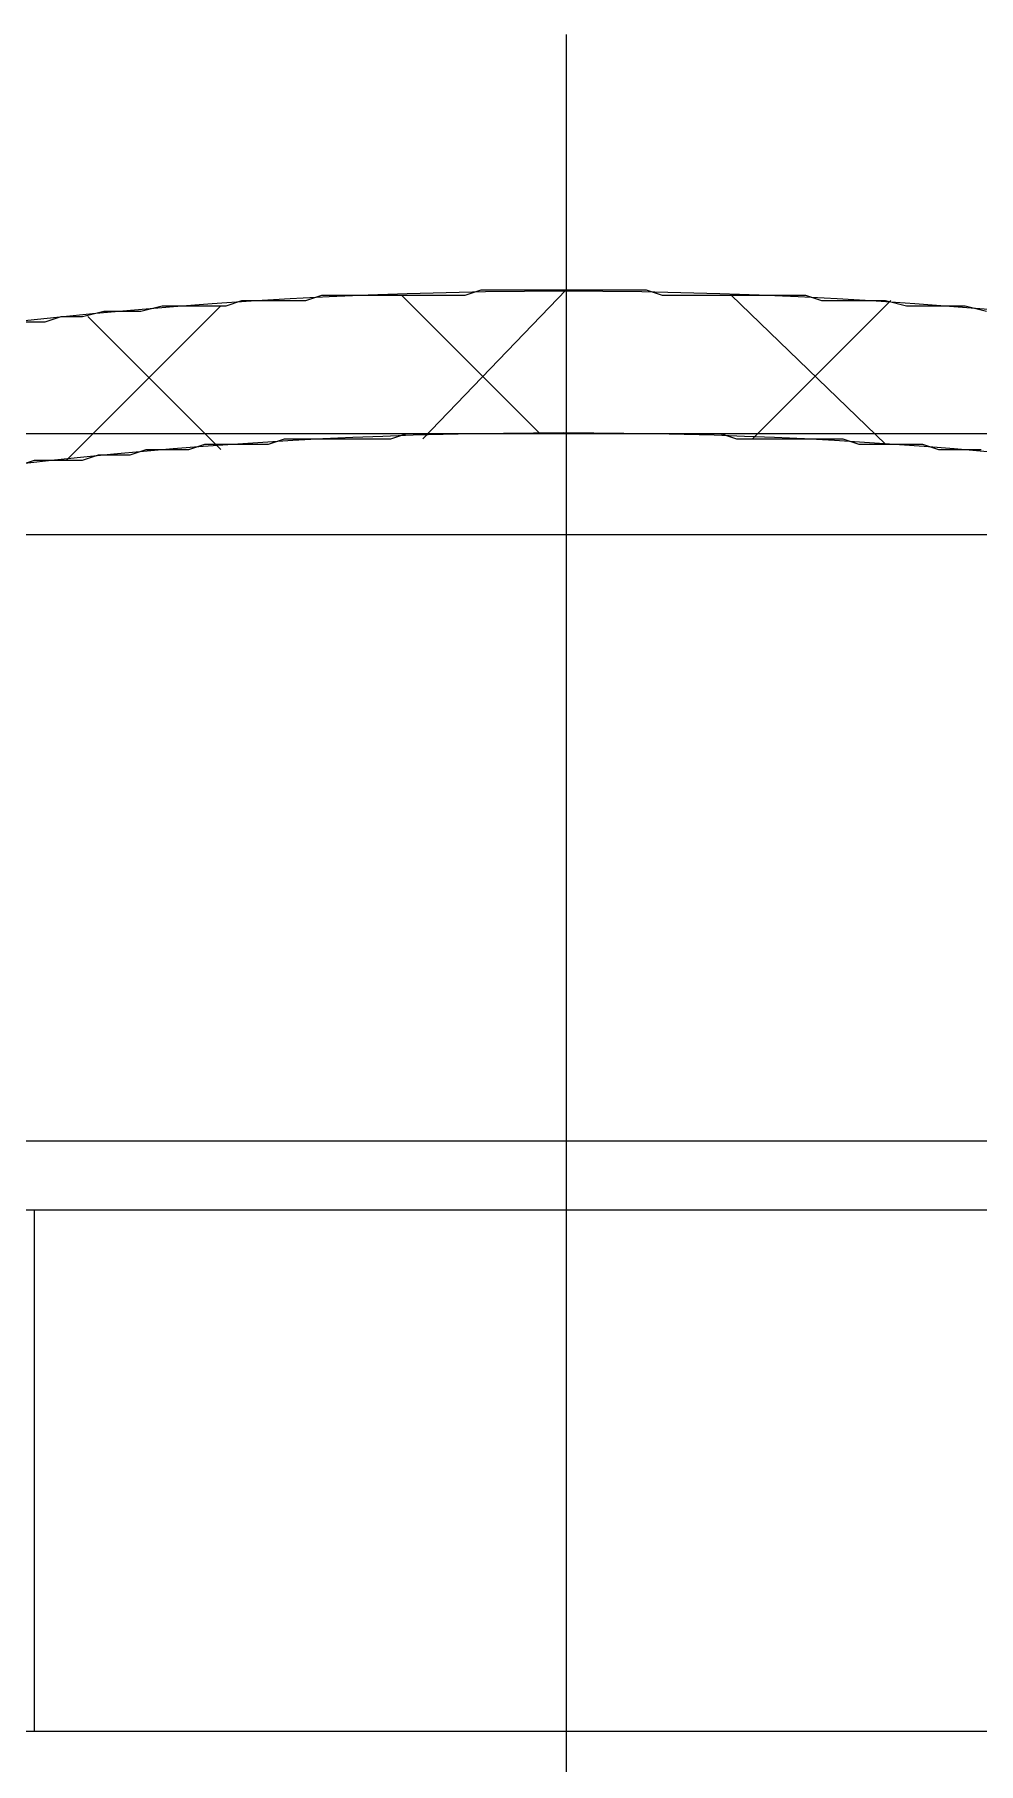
# Model space of a CAD drawing. Header units: inches. Extents: x 11 to 682, y 148 to 1119.
# Drawn here: x 137.28 to 147.93, y 750.48 to 769.98 of the extents above; entities that cross this region are included whole.
import ezdxf

# ---------------------------------------------------------------- set-up
doc = ezdxf.new("R2010")
doc.units = ezdxf.units.IN
doc.header["$MEASUREMENT"] = 0
doc.layers.add('图层 1', color=7, linetype='Continuous')

msp = doc.modelspace()

# ---------------------------------------------------------------- linework, layer by layer
at = {"layer": '图层 1', "color": 7, "lineweight": 18, "true_color": 0xffffff}
for points in [[(143.28, 769.98), (143.28, 737.58)], [(139.44, 766.92), (139.62, 766.98)], [(139.62, 766.98), (139.86, 766.98)], [(139.86, 766.98), (140.1, 766.98)], [(140.1, 766.98), (140.34, 766.98)], [(140.34, 766.98), (140.52, 767.04)], [(140.52, 767.04), (140.76, 767.04)], [(140.76, 767.04), (141, 767.04)], [(141, 767.04), (141.24, 767.04)], [(141.24, 767.04), (141.42, 767.04)], [(141.42, 767.04), (141.66, 767.04)], [(141.42, 767.04), (142.98, 765.48)], [(141.66, 765.42), (143.28, 767.1)], [(141.66, 767.04), (141.9, 767.04)], [(141.9, 767.04), (142.14, 767.04)], [(142.14, 767.04), (142.32, 767.1)], [(142.32, 767.1), (142.56, 767.1)], [(142.56, 767.1), (142.8, 767.1)], [(142.8, 767.1), (143.04, 767.1)], [(143.04, 767.1), (143.28, 767.1)], [(143.28, 767.1), (143.46, 767.1), (143.7, 767.1), (143.94, 767.1), (144.18, 767.1), (144.36, 767.04), (144.6, 767.04), (144.84, 767.04), (145.08, 767.04), (145.26, 767.04), (145.5, 767.04), (145.74, 767.04), (145.98, 767.04), (146.16, 766.98), (146.4, 766.98), (146.64, 766.98), (146.88, 766.98), (147.12, 766.92), (147.3, 766.92), (147.54, 766.92), (147.78, 766.92), (148.02, 766.86)], [(145.14, 767.04), (146.88, 765.36)], [(145.38, 765.42), (146.94, 766.98)], [(137.16, 766.74), (137.4, 766.74)], [(137.4, 766.74), (137.58, 766.8)], [(137.58, 766.8), (137.82, 766.8)], [(137.64, 765.18), (139.38, 766.92)], [(137.82, 766.8), (138.06, 766.86)], [(137.88, 766.8), (139.38, 765.3)], [(138.06, 766.86), (138.3, 766.86)], [(138.3, 766.86), (138.48, 766.86)], [(138.48, 766.86), (138.72, 766.92)], [(138.72, 766.92), (138.96, 766.92)], [(138.96, 766.92), (139.2, 766.92)], [(139.2, 766.92), (139.44, 766.92)], [(120.12, 765.48), (158.1, 765.48)], [(139.92, 765.36), (140.1, 765.42)], [(140.1, 765.42), (140.28, 765.42)], [(140.28, 765.42), (140.46, 765.42)], [(140.46, 765.42), (140.64, 765.42)], [(140.64, 765.42), (140.82, 765.42)], [(140.82, 765.42), (141, 765.42)], [(141, 765.42), (141.12, 765.42)], [(141.12, 765.42), (141.3, 765.42)], [(141.3, 765.42), (141.48, 765.48)], [(141.48, 765.48), (141.66, 765.48)], [(141.66, 765.48), (141.84, 765.48)], [(141.84, 765.48), (142.02, 765.48)], [(142.02, 765.48), (142.2, 765.48)], [(142.2, 765.48), (142.38, 765.48)], [(142.38, 765.48), (142.56, 765.48)], [(142.56, 765.48), (142.74, 765.48)], [(142.74, 765.48), (142.92, 765.48)], [(142.92, 765.48), (143.1, 765.48)], [(143.1, 765.48), (143.28, 765.48)], [(143.28, 765.48), (143.4, 765.48), (143.58, 765.48), (143.76, 765.48), (143.94, 765.48), (144.12, 765.48), (144.3, 765.48), (144.48, 765.48), (144.66, 765.48), (144.84, 765.48), (145.02, 765.48), (145.2, 765.42), (145.38, 765.42), (145.5, 765.42), (145.68, 765.42), (145.86, 765.42), (146.04, 765.42), (146.22, 765.42), (146.4, 765.42), (146.58, 765.36), (146.76, 765.36), (146.94, 765.36), (147.12, 765.36), (147.3, 765.36), (147.48, 765.3), (147.66, 765.3), (147.78, 765.3), (147.96, 765.3)], [(137.1, 765.12), (137.28, 765.18)], [(137.28, 765.18), (137.46, 765.18)], [(137.46, 765.18), (137.64, 765.18)], [(137.64, 765.18), (137.82, 765.18)], [(137.82, 765.18), (138, 765.24)], [(138, 765.24), (138.18, 765.24)], [(138.18, 765.24), (138.36, 765.24)], [(138.36, 765.24), (138.54, 765.3)], [(138.54, 765.3), (138.72, 765.3)], [(138.72, 765.3), (138.9, 765.3)], [(138.9, 765.3), (139.02, 765.3)], [(139.02, 765.3), (139.2, 765.36)], [(139.2, 765.36), (139.38, 765.36)], [(139.38, 765.36), (139.56, 765.36)], [(139.56, 765.36), (139.74, 765.36)], [(139.74, 765.36), (139.92, 765.36)], [(132.12, 764.34), (154.38, 764.34)], [(130.62, 757.5), (155.88, 757.5)], [(130.62, 756.72), (155.88, 756.72)], [(137.28, 750.84), (137.28, 756.72)], [(127.56, 750.84), (371.52, 750.84)]]:
    msp.add_lwpolyline(points, dxfattribs=at)
for points in [[(157.56, 765.18), (157.56, 765.18), (157.08, 765.3), (157.08, 765.3), (148.244, 767.68), (138.254, 767.676), (129.42, 765.3), (129.42, 765.3), (128.94, 765.18), (128.94, 765.18)], [(154.38, 764.34), (154.38, 764.34), (153.9, 764.4), (153.9, 764.4), (147.111, 765.847), (139.389, 765.847), (132.6, 764.4), (132.6, 764.4), (132.12, 764.34), (132.12, 764.34)]]:
    msp.add_open_spline(points, degree=3, knots=[0, 0, 0, 0, 1, 1, 1, 2, 2, 2, 3, 3, 3, 3], dxfattribs=at)

doc.saveas('drawing.dxf')
